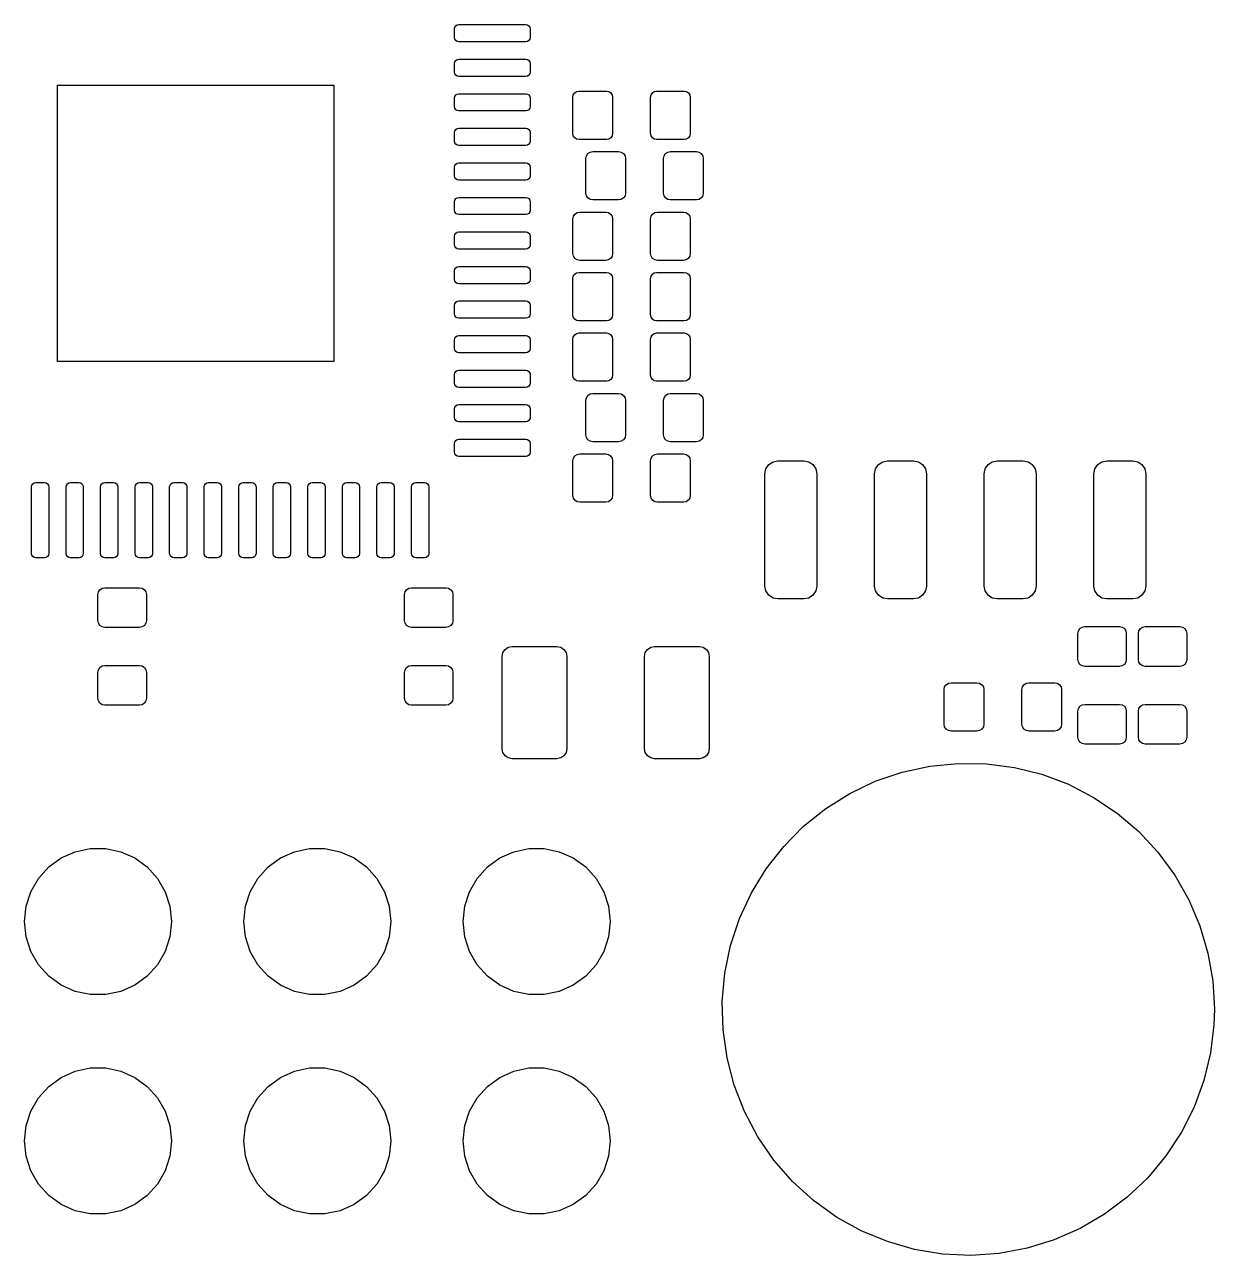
# Model space of a CAD drawing. Extents: x 100.2 to 143.8, y -109.8 to -50.2.
# Drawn here: x 130.07 to 143.85, y -109.85 to -95.6 of the extents above; entities that cross this region are included whole.
import ezdxf

# ---------------------------------------------------------------- set-up
doc = ezdxf.new("R2010")
doc.units = 0
doc.layers.add('BLACK', color=7, linetype='CONTINUOUS')

msp = doc.modelspace()

# ---------------------------------------------------------------- linework, layer by layer
at = {"layer": 'BLACK', "linetype": 'CONTINUOUS'}
for p, q in [((135.054, -95.6309), (135.065, -95.6146)), ((135.065, -95.6146), (135.081, -95.6038)), ((135.081, -95.6038), (135.1, -95.6)), ((135.1, -95.6), (135.875, -95.6)), ((135.875, -95.6), (135.894, -95.6038)), ((135.894, -95.6038), (135.91, -95.6146)), ((135.91, -95.6146), (135.921, -95.6309)), ((135.05, -95.65), (135.054, -95.6309)), ((135.05, -95.75), (135.05, -95.65)), ((135.054, -95.7691), (135.05, -95.75)), ((135.921, -95.6309), (135.925, -95.65)), ((135.925, -95.75), (135.921, -95.7691)), ((135.925, -95.65), (135.925, -95.75)), ((135.065, -95.7854), (135.054, -95.7691)), ((135.081, -95.7962), (135.065, -95.7854)), ((135.1, -95.8), (135.081, -95.7962)), ((135.875, -95.8), (135.1, -95.8)), ((135.894, -95.7962), (135.875, -95.8)), ((135.91, -95.7854), (135.894, -95.7962)), ((135.921, -95.7691), (135.91, -95.7854)), ((135.05, -96.05), (135.054, -96.0309)), ((135.054, -96.0309), (135.065, -96.0146)), ((135.065, -96.0146), (135.081, -96.0038)), ((135.081, -96.0038), (135.1, -96)), ((135.1, -96), (135.875, -96)), ((135.875, -96), (135.894, -96.0038)), ((135.894, -96.0038), (135.91, -96.0146)), ((135.91, -96.0146), (135.921, -96.0309)), ((135.921, -96.0309), (135.925, -96.05)), ((135.05, -96.15), (135.05, -96.05)), ((135.054, -96.1691), (135.05, -96.15)), ((135.065, -96.1854), (135.054, -96.1691)), ((135.081, -96.1962), (135.065, -96.1854)), ((135.91, -96.1854), (135.894, -96.1962)), ((135.921, -96.1691), (135.91, -96.1854)), ((135.925, -96.15), (135.921, -96.1691)), ((135.925, -96.05), (135.925, -96.15)), ((130.45, -99.5), (130.45, -96.3)), ((130.45, -96.3), (133.65, -96.3)), ((133.65, -96.3), (133.65, -99.5)), ((135.1, -96.2), (135.081, -96.1962)), ((135.875, -96.2), (135.1, -96.2)), ((135.894, -96.1962), (135.875, -96.2)), ((135.05, -96.45), (135.054, -96.4309)), ((135.05, -96.55), (135.05, -96.45)), ((135.054, -96.4309), (135.065, -96.4146)), ((135.065, -96.4146), (135.081, -96.4038)), ((135.081, -96.4038), (135.1, -96.4)), ((135.1, -96.4), (135.875, -96.4)), ((135.875, -96.4), (135.894, -96.4038)), ((135.894, -96.4038), (135.91, -96.4146)), ((135.91, -96.4146), (135.921, -96.4309)), ((135.921, -96.4309), (135.925, -96.45)), ((135.925, -96.45), (135.925, -96.55)), ((136.42, -96.44), (136.425, -96.4132)), ((136.42, -96.86), (136.42, -96.44)), ((136.425, -96.4132), (136.441, -96.3905)), ((136.441, -96.3905), (136.463, -96.3753)), ((136.463, -96.3753), (136.49, -96.37)), ((136.49, -96.37), (136.81, -96.37)), ((136.81, -96.37), (136.837, -96.3753)), ((136.837, -96.3753), (136.859, -96.3905)), ((136.859, -96.3905), (136.875, -96.4132)), ((136.875, -96.4132), (136.88, -96.44)), ((136.88, -96.44), (136.88, -96.86)), ((137.32, -96.44), (137.325, -96.4132)), ((137.32, -96.86), (137.32, -96.44)), ((137.325, -96.4132), (137.341, -96.3905)), ((137.341, -96.3905), (137.363, -96.3753)), ((137.363, -96.3753), (137.39, -96.37)), ((137.39, -96.37), (137.71, -96.37)), ((137.71, -96.37), (137.737, -96.3753)), ((137.737, -96.3753), (137.759, -96.3905)), ((137.759, -96.3905), (137.775, -96.4132)), ((137.775, -96.4132), (137.78, -96.44)), ((137.78, -96.44), (137.78, -96.86)), ((135.054, -96.5691), (135.05, -96.55)), ((135.065, -96.5854), (135.054, -96.5691)), ((135.081, -96.5962), (135.065, -96.5854)), ((135.1, -96.6), (135.081, -96.5962)), ((135.875, -96.6), (135.1, -96.6)), ((135.894, -96.5962), (135.875, -96.6)), ((135.91, -96.5854), (135.894, -96.5962)), ((135.921, -96.5691), (135.91, -96.5854)), ((135.925, -96.55), (135.921, -96.5691)), ((135.05, -96.85), (135.054, -96.8309)), ((135.05, -96.95), (135.05, -96.85)), ((135.054, -96.8309), (135.065, -96.8146)), ((135.065, -96.8146), (135.081, -96.8038)), ((135.081, -96.8038), (135.1, -96.8)), ((135.1, -96.8), (135.875, -96.8)), ((135.875, -96.8), (135.894, -96.8038)), ((135.894, -96.8038), (135.91, -96.8146)), ((135.91, -96.8146), (135.921, -96.8309)), ((135.921, -96.8309), (135.925, -96.85)), ((135.925, -96.85), (135.925, -96.95)), ((136.425, -96.8868), (136.42, -96.86)), ((136.441, -96.9095), (136.425, -96.8868)), ((136.875, -96.8868), (136.859, -96.9095)), ((136.88, -96.86), (136.875, -96.8868)), ((137.325, -96.8868), (137.32, -96.86)), ((137.341, -96.9095), (137.325, -96.8868)), ((137.775, -96.8868), (137.759, -96.9095)), ((137.78, -96.86), (137.775, -96.8868)), ((135.054, -96.9691), (135.05, -96.95)), ((135.065, -96.9854), (135.054, -96.9691)), ((135.081, -96.9962), (135.065, -96.9854)), ((135.1, -97), (135.081, -96.9962)), ((135.875, -97), (135.1, -97)), ((135.894, -96.9962), (135.875, -97)), ((135.91, -96.9854), (135.894, -96.9962)), ((135.921, -96.9691), (135.91, -96.9854)), ((135.925, -96.95), (135.921, -96.9691)), ((136.463, -96.9247), (136.441, -96.9095)), ((136.49, -96.93), (136.463, -96.9247)), ((136.81, -96.93), (136.49, -96.93)), ((136.837, -96.9247), (136.81, -96.93)), ((136.859, -96.9095), (136.837, -96.9247)), ((137.363, -96.9247), (137.341, -96.9095)), ((137.39, -96.93), (137.363, -96.9247)), ((137.71, -96.93), (137.39, -96.93)), ((137.737, -96.9247), (137.71, -96.93)), ((137.759, -96.9095), (137.737, -96.9247)), ((136.57, -97.15), (136.576, -97.1194)), ((136.57, -97.55), (136.57, -97.15)), ((136.576, -97.1194), (136.593, -97.0934)), ((136.593, -97.0934), (136.619, -97.0761)), ((136.619, -97.0761), (136.65, -97.07)), ((136.65, -97.07), (136.95, -97.07)), ((136.95, -97.07), (136.981, -97.0761)), ((136.981, -97.0761), (137.007, -97.0934)), ((137.007, -97.0934), (137.024, -97.1194)), ((137.024, -97.1194), (137.03, -97.15)), ((137.03, -97.15), (137.03, -97.55)), ((137.47, -97.15), (137.476, -97.1194)), ((137.47, -97.55), (137.47, -97.15)), ((137.476, -97.1194), (137.493, -97.0934)), ((137.493, -97.0934), (137.519, -97.0761)), ((137.519, -97.0761), (137.55, -97.07)), ((137.55, -97.07), (137.85, -97.07)), ((137.85, -97.07), (137.881, -97.0761)), ((137.881, -97.0761), (137.907, -97.0934)), ((137.907, -97.0934), (137.924, -97.1194)), ((137.924, -97.1194), (137.93, -97.15)), ((137.93, -97.15), (137.93, -97.55)), ((135.05, -97.25), (135.054, -97.2309)), ((135.05, -97.35), (135.05, -97.25)), ((135.054, -97.2309), (135.065, -97.2146)), ((135.065, -97.2146), (135.081, -97.2038)), ((135.081, -97.2038), (135.1, -97.2)), ((135.1, -97.2), (135.875, -97.2)), ((135.875, -97.2), (135.894, -97.2038)), ((135.894, -97.2038), (135.91, -97.2146)), ((135.91, -97.2146), (135.921, -97.2309)), ((135.921, -97.2309), (135.925, -97.25)), ((135.925, -97.25), (135.925, -97.35)), ((135.054, -97.3691), (135.05, -97.35)), ((135.065, -97.3854), (135.054, -97.3691)), ((135.081, -97.3962), (135.065, -97.3854)), ((135.1, -97.4), (135.081, -97.3962)), ((135.875, -97.4), (135.1, -97.4)), ((135.894, -97.3962), (135.875, -97.4)), ((135.91, -97.3854), (135.894, -97.3962)), ((135.921, -97.3691), (135.91, -97.3854)), ((135.925, -97.35), (135.921, -97.3691)), ((135.065, -97.6146), (135.081, -97.6038)), ((135.081, -97.6038), (135.1, -97.6)), ((135.1, -97.6), (135.875, -97.6)), ((135.875, -97.6), (135.894, -97.6038)), ((135.894, -97.6038), (135.91, -97.6146)), ((136.576, -97.5806), (136.57, -97.55)), ((136.593, -97.6066), (136.576, -97.5806)), ((136.619, -97.6239), (136.593, -97.6066)), ((137.007, -97.6066), (136.981, -97.6239)), ((137.024, -97.5806), (137.007, -97.6066)), ((137.03, -97.55), (137.024, -97.5806)), ((137.476, -97.5806), (137.47, -97.55)), ((137.493, -97.6066), (137.476, -97.5806)), ((137.519, -97.6239), (137.493, -97.6066)), ((137.907, -97.6066), (137.881, -97.6239)), ((137.924, -97.5806), (137.907, -97.6066)), ((137.93, -97.55), (137.924, -97.5806)), ((135.05, -97.65), (135.054, -97.6309)), ((135.05, -97.75), (135.05, -97.65)), ((135.054, -97.7691), (135.05, -97.75)), ((135.054, -97.6309), (135.065, -97.6146)), ((135.91, -97.6146), (135.921, -97.6309)), ((135.921, -97.6309), (135.925, -97.65)), ((135.925, -97.75), (135.921, -97.7691)), ((135.925, -97.65), (135.925, -97.75)), ((136.65, -97.63), (136.619, -97.6239)), ((136.95, -97.63), (136.65, -97.63)), ((136.981, -97.6239), (136.95, -97.63)), ((137.55, -97.63), (137.519, -97.6239)), ((137.85, -97.63), (137.55, -97.63)), ((137.881, -97.6239), (137.85, -97.63)), ((135.065, -97.7854), (135.054, -97.7691)), ((135.081, -97.7962), (135.065, -97.7854)), ((135.1, -97.8), (135.081, -97.7962)), ((135.875, -97.8), (135.1, -97.8)), ((135.894, -97.7962), (135.875, -97.8)), ((135.91, -97.7854), (135.894, -97.7962)), ((135.921, -97.7691), (135.91, -97.7854)), ((136.42, -97.85), (136.426, -97.8194)), ((136.42, -98.25), (136.42, -97.85)), ((136.426, -97.8194), (136.443, -97.7934)), ((136.443, -97.7934), (136.469, -97.7761)), ((136.469, -97.7761), (136.5, -97.77)), ((136.5, -97.77), (136.8, -97.77)), ((136.8, -97.77), (136.831, -97.7761)), ((136.831, -97.7761), (136.857, -97.7934)), ((136.857, -97.7934), (136.874, -97.8194)), ((136.874, -97.8194), (136.88, -97.85)), ((136.88, -97.85), (136.88, -98.25)), ((137.32, -97.85), (137.326, -97.8194)), ((137.32, -98.25), (137.32, -97.85)), ((137.326, -97.8194), (137.343, -97.7934)), ((137.343, -97.7934), (137.369, -97.7761)), ((137.369, -97.7761), (137.4, -97.77)), ((137.4, -97.77), (137.7, -97.77)), ((137.7, -97.77), (137.731, -97.7761)), ((137.731, -97.7761), (137.757, -97.7934)), ((137.757, -97.7934), (137.774, -97.8194)), ((137.774, -97.8194), (137.78, -97.85)), ((137.78, -97.85), (137.78, -98.25)), ((135.05, -98.05), (135.054, -98.0309)), ((135.054, -98.0309), (135.065, -98.0146)), ((135.065, -98.0146), (135.081, -98.0038)), ((135.081, -98.0038), (135.1, -98)), ((135.1, -98), (135.875, -98)), ((135.875, -98), (135.894, -98.0038)), ((135.894, -98.0038), (135.91, -98.0146)), ((135.91, -98.0146), (135.921, -98.0309)), ((135.921, -98.0309), (135.925, -98.05)), ((135.05, -98.15), (135.05, -98.05)), ((135.054, -98.1691), (135.05, -98.15)), ((135.065, -98.1854), (135.054, -98.1691)), ((135.921, -98.1691), (135.91, -98.1854)), ((135.925, -98.15), (135.921, -98.1691)), ((135.925, -98.05), (135.925, -98.15)), ((135.081, -98.1962), (135.065, -98.1854)), ((135.1, -98.2), (135.081, -98.1962)), ((135.875, -98.2), (135.1, -98.2)), ((135.894, -98.1962), (135.875, -98.2)), ((135.91, -98.1854), (135.894, -98.1962)), ((136.426, -98.2806), (136.42, -98.25)), ((136.443, -98.3066), (136.426, -98.2806)), ((136.469, -98.3239), (136.443, -98.3066)), ((136.5, -98.33), (136.469, -98.3239)), ((136.831, -98.3239), (136.8, -98.33)), ((136.857, -98.3066), (136.831, -98.3239)), ((136.874, -98.2806), (136.857, -98.3066)), ((136.88, -98.25), (136.874, -98.2806)), ((137.326, -98.2806), (137.32, -98.25)), ((137.343, -98.3066), (137.326, -98.2806)), ((137.369, -98.3239), (137.343, -98.3066)), ((137.4, -98.33), (137.369, -98.3239)), ((137.731, -98.3239), (137.7, -98.33)), ((137.757, -98.3066), (137.731, -98.3239)), ((137.774, -98.2806), (137.757, -98.3066)), ((137.78, -98.25), (137.774, -98.2806)), ((135.05, -98.45), (135.054, -98.4309)), ((135.05, -98.55), (135.05, -98.45)), ((135.054, -98.4309), (135.065, -98.4146)), ((135.065, -98.4146), (135.081, -98.4038)), ((135.081, -98.4038), (135.1, -98.4)), ((135.1, -98.4), (135.875, -98.4)), ((135.875, -98.4), (135.894, -98.4038)), ((135.894, -98.4038), (135.91, -98.4146)), ((135.91, -98.4146), (135.921, -98.4309)), ((135.921, -98.4309), (135.925, -98.45)), ((135.925, -98.45), (135.925, -98.55)), ((136.8, -98.33), (136.5, -98.33)), ((137.7, -98.33), (137.4, -98.33)), ((135.054, -98.5691), (135.05, -98.55)), ((135.065, -98.5854), (135.054, -98.5691)), ((135.081, -98.5962), (135.065, -98.5854)), ((135.1, -98.6), (135.081, -98.5962)), ((135.875, -98.6), (135.1, -98.6)), ((135.894, -98.5962), (135.875, -98.6)), ((135.91, -98.5854), (135.894, -98.5962)), ((135.921, -98.5691), (135.91, -98.5854)), ((135.925, -98.55), (135.921, -98.5691)), ((136.42, -98.54), (136.425, -98.5132)), ((136.42, -98.96), (136.42, -98.54)), ((136.425, -98.5132), (136.441, -98.4905)), ((136.441, -98.4905), (136.463, -98.4753)), ((136.463, -98.4753), (136.49, -98.47)), ((136.49, -98.47), (136.81, -98.47)), ((136.81, -98.47), (136.837, -98.4753)), ((136.837, -98.4753), (136.859, -98.4905)), ((136.859, -98.4905), (136.875, -98.5132)), ((136.875, -98.5132), (136.88, -98.54)), ((136.88, -98.54), (136.88, -98.96)), ((137.32, -98.54), (137.325, -98.5132)), ((137.32, -98.96), (137.32, -98.54)), ((137.325, -98.5132), (137.341, -98.4905)), ((137.341, -98.4905), (137.363, -98.4753)), ((137.363, -98.4753), (137.39, -98.47)), ((137.39, -98.47), (137.71, -98.47)), ((137.71, -98.47), (137.737, -98.4753)), ((137.737, -98.4753), (137.759, -98.4905)), ((137.759, -98.4905), (137.775, -98.5132)), ((137.775, -98.5132), (137.78, -98.54)), ((137.78, -98.54), (137.78, -98.96)), ((135.05, -98.85), (135.054, -98.8309)), ((135.05, -98.95), (135.05, -98.85)), ((135.054, -98.8309), (135.065, -98.8146)), ((135.065, -98.8146), (135.081, -98.8038)), ((135.081, -98.8038), (135.1, -98.8)), ((135.1, -98.8), (135.875, -98.8)), ((135.875, -98.8), (135.894, -98.8038)), ((135.894, -98.8038), (135.91, -98.8146)), ((135.91, -98.8146), (135.921, -98.8309)), ((135.921, -98.8309), (135.925, -98.85)), ((135.925, -98.85), (135.925, -98.95)), ((135.054, -98.9691), (135.05, -98.95)), ((135.065, -98.9854), (135.054, -98.9691)), ((135.081, -98.9962), (135.065, -98.9854)), ((135.1, -99), (135.081, -98.9962)), ((135.875, -99), (135.1, -99)), ((135.894, -98.9962), (135.875, -99)), ((135.91, -98.9854), (135.894, -98.9962)), ((135.921, -98.9691), (135.91, -98.9854)), ((135.925, -98.95), (135.921, -98.9691)), ((136.425, -98.9868), (136.42, -98.96)), ((136.441, -99.0095), (136.425, -98.9868)), ((136.463, -99.0247), (136.441, -99.0095)), ((136.49, -99.03), (136.463, -99.0247)), ((136.81, -99.03), (136.49, -99.03)), ((136.837, -99.0247), (136.81, -99.03)), ((136.859, -99.0095), (136.837, -99.0247)), ((136.875, -98.9868), (136.859, -99.0095)), ((136.88, -98.96), (136.875, -98.9868)), ((137.325, -98.9868), (137.32, -98.96)), ((137.341, -99.0095), (137.325, -98.9868)), ((137.363, -99.0247), (137.341, -99.0095)), ((137.39, -99.03), (137.363, -99.0247)), ((137.71, -99.03), (137.39, -99.03)), ((137.737, -99.0247), (137.71, -99.03)), ((137.759, -99.0095), (137.737, -99.0247)), ((137.775, -98.9868), (137.759, -99.0095)), ((137.78, -98.96), (137.775, -98.9868)), ((136.441, -99.1905), (136.463, -99.1753)), ((136.463, -99.1753), (136.49, -99.17)), ((136.49, -99.17), (136.81, -99.17)), ((136.81, -99.17), (136.837, -99.1753)), ((136.837, -99.1753), (136.859, -99.1905)), ((137.341, -99.1905), (137.363, -99.1753)), ((137.363, -99.1753), (137.39, -99.17)), ((137.39, -99.17), (137.71, -99.17)), ((137.71, -99.17), (137.737, -99.1753)), ((137.737, -99.1753), (137.759, -99.1905)), ((135.05, -99.25), (135.054, -99.2309)), ((135.05, -99.35), (135.05, -99.25)), ((135.054, -99.2309), (135.065, -99.2146)), ((135.065, -99.2146), (135.081, -99.2038)), ((135.081, -99.2038), (135.1, -99.2)), ((135.1, -99.2), (135.875, -99.2)), ((135.875, -99.2), (135.894, -99.2038)), ((135.894, -99.2038), (135.91, -99.2146)), ((135.91, -99.2146), (135.921, -99.2309)), ((135.921, -99.2309), (135.925, -99.25)), ((135.925, -99.25), (135.925, -99.35)), ((136.42, -99.24), (136.425, -99.2132)), ((136.42, -99.66), (136.42, -99.24)), ((136.425, -99.2132), (136.441, -99.1905)), ((136.859, -99.1905), (136.875, -99.2132)), ((136.875, -99.2132), (136.88, -99.24)), ((136.88, -99.24), (136.88, -99.66)), ((137.32, -99.24), (137.325, -99.2132)), ((137.32, -99.66), (137.32, -99.24)), ((137.325, -99.2132), (137.341, -99.1905)), ((137.759, -99.1905), (137.775, -99.2132)), ((137.775, -99.2132), (137.78, -99.24)), ((137.78, -99.24), (137.78, -99.66)), ((135.054, -99.3691), (135.05, -99.35)), ((135.065, -99.3854), (135.054, -99.3691)), ((135.081, -99.3962), (135.065, -99.3854)), ((135.1, -99.4), (135.081, -99.3962)), ((135.875, -99.4), (135.1, -99.4)), ((135.894, -99.3962), (135.875, -99.4)), ((135.91, -99.3854), (135.894, -99.3962)), ((135.921, -99.3691), (135.91, -99.3854)), ((135.925, -99.35), (135.921, -99.3691)), ((133.65, -99.5), (130.45, -99.5)), ((135.065, -99.6146), (135.081, -99.6038)), ((135.081, -99.6038), (135.1, -99.6)), ((135.1, -99.6), (135.875, -99.6)), ((135.875, -99.6), (135.894, -99.6038)), ((135.894, -99.6038), (135.91, -99.6146)), ((135.05, -99.65), (135.054, -99.6309)), ((135.05, -99.75), (135.05, -99.65)), ((135.054, -99.6309), (135.065, -99.6146)), ((135.91, -99.6146), (135.921, -99.6309)), ((135.921, -99.6309), (135.925, -99.65)), ((135.925, -99.65), (135.925, -99.75)), ((136.425, -99.6868), (136.42, -99.66)), ((136.441, -99.7095), (136.425, -99.6868)), ((136.463, -99.7247), (136.441, -99.7095)), ((136.49, -99.73), (136.463, -99.7247)), ((136.81, -99.73), (136.49, -99.73)), ((136.837, -99.7247), (136.81, -99.73)), ((136.859, -99.7095), (136.837, -99.7247)), ((136.875, -99.6868), (136.859, -99.7095)), ((136.88, -99.66), (136.875, -99.6868)), ((137.325, -99.6868), (137.32, -99.66)), ((137.341, -99.7095), (137.325, -99.6868)), ((137.363, -99.7247), (137.341, -99.7095)), ((137.39, -99.73), (137.363, -99.7247)), ((137.71, -99.73), (137.39, -99.73)), ((137.737, -99.7247), (137.71, -99.73)), ((137.759, -99.7095), (137.737, -99.7247)), ((137.775, -99.6868), (137.759, -99.7095)), ((137.78, -99.66), (137.775, -99.6868)), ((135.054, -99.7691), (135.05, -99.75)), ((135.065, -99.7854), (135.054, -99.7691)), ((135.081, -99.7962), (135.065, -99.7854)), ((135.1, -99.8), (135.081, -99.7962)), ((135.875, -99.8), (135.1, -99.8)), ((135.894, -99.7962), (135.875, -99.8)), ((135.91, -99.7854), (135.894, -99.7962)), ((135.921, -99.7691), (135.91, -99.7854)), ((135.925, -99.75), (135.921, -99.7691)), ((136.593, -99.8934), (136.619, -99.8761)), ((136.619, -99.8761), (136.65, -99.87)), ((136.65, -99.87), (136.95, -99.87)), ((136.95, -99.87), (136.981, -99.8761)), ((136.981, -99.8761), (137.007, -99.8934)), ((137.493, -99.8934), (137.519, -99.8761)), ((137.519, -99.8761), (137.55, -99.87)), ((137.55, -99.87), (137.85, -99.87)), ((137.85, -99.87), (137.881, -99.8761)), ((137.881, -99.8761), (137.907, -99.8934)), ((135.05, -100.05), (135.054, -100.031)), ((135.054, -100.031), (135.065, -100.015)), ((135.065, -100.015), (135.081, -100.004)), ((135.081, -100.004), (135.1, -100)), ((135.1, -100), (135.875, -100)), ((135.875, -100), (135.894, -100.004)), ((135.894, -100.004), (135.91, -100.015)), ((135.91, -100.015), (135.921, -100.031)), ((135.921, -100.031), (135.925, -100.05)), ((136.57, -99.95), (136.576, -99.9194)), ((136.57, -100.35), (136.57, -99.95)), ((136.576, -99.9194), (136.593, -99.8934)), ((137.007, -99.8934), (137.024, -99.9194)), ((137.024, -99.9194), (137.03, -99.95)), ((137.03, -99.95), (137.03, -100.35)), ((137.47, -99.95), (137.476, -99.9194)), ((137.47, -100.35), (137.47, -99.95)), ((137.476, -99.9194), (137.493, -99.8934)), ((137.907, -99.8934), (137.924, -99.9194)), ((137.924, -99.9194), (137.93, -99.95)), ((137.93, -99.95), (137.93, -100.35)), ((135.05, -100.15), (135.05, -100.05)), ((135.054, -100.169), (135.05, -100.15)), ((135.065, -100.185), (135.054, -100.169)), ((135.921, -100.169), (135.91, -100.185)), ((135.925, -100.15), (135.921, -100.169)), ((135.925, -100.05), (135.925, -100.15)), ((135.081, -100.196), (135.065, -100.185)), ((135.1, -100.2), (135.081, -100.196)), ((135.875, -100.2), (135.1, -100.2)), ((135.894, -100.196), (135.875, -100.2)), ((135.91, -100.185), (135.894, -100.196)), ((135.05, -100.45), (135.054, -100.431)), ((135.05, -100.55), (135.05, -100.45)), ((135.054, -100.431), (135.065, -100.415)), ((135.065, -100.415), (135.081, -100.404)), ((135.081, -100.404), (135.1, -100.4)), ((135.1, -100.4), (135.875, -100.4)), ((135.875, -100.4), (135.894, -100.404)), ((135.894, -100.404), (135.91, -100.415)), ((135.91, -100.415), (135.921, -100.431)), ((135.921, -100.431), (135.925, -100.45)), ((135.925, -100.45), (135.925, -100.55)), ((136.576, -100.381), (136.57, -100.35)), ((136.593, -100.407), (136.576, -100.381)), ((136.619, -100.424), (136.593, -100.407)), ((136.65, -100.43), (136.619, -100.424)), ((136.95, -100.43), (136.65, -100.43)), ((136.981, -100.424), (136.95, -100.43)), ((137.007, -100.407), (136.981, -100.424)), ((137.024, -100.381), (137.007, -100.407)), ((137.03, -100.35), (137.024, -100.381)), ((137.476, -100.381), (137.47, -100.35)), ((137.493, -100.407), (137.476, -100.381)), ((137.519, -100.424), (137.493, -100.407)), ((137.55, -100.43), (137.519, -100.424)), ((137.85, -100.43), (137.55, -100.43)), ((137.881, -100.424), (137.85, -100.43)), ((137.907, -100.407), (137.881, -100.424)), ((137.924, -100.381), (137.907, -100.407)), ((137.93, -100.35), (137.924, -100.381)), ((135.054, -100.569), (135.05, -100.55)), ((135.065, -100.585), (135.054, -100.569)), ((135.081, -100.596), (135.065, -100.585)), ((135.1, -100.6), (135.081, -100.596)), ((135.875, -100.6), (135.1, -100.6)), ((135.894, -100.596), (135.875, -100.6)), ((135.91, -100.585), (135.894, -100.596)), ((135.921, -100.569), (135.91, -100.585)), ((135.925, -100.55), (135.921, -100.569)), ((136.426, -100.619), (136.443, -100.593)), ((136.443, -100.593), (136.469, -100.576)), ((136.469, -100.576), (136.5, -100.57)), ((136.5, -100.57), (136.8, -100.57)), ((136.8, -100.57), (136.831, -100.576)), ((136.831, -100.576), (136.857, -100.593)), ((136.857, -100.593), (136.874, -100.619)), ((137.326, -100.619), (137.343, -100.593)), ((137.343, -100.593), (137.369, -100.576)), ((137.369, -100.576), (137.4, -100.57)), ((137.4, -100.57), (137.7, -100.57)), ((137.7, -100.57), (137.731, -100.576)), ((137.731, -100.576), (137.757, -100.593)), ((137.757, -100.593), (137.774, -100.619)), ((136.42, -100.65), (136.426, -100.619)), ((136.42, -101.05), (136.42, -100.65)), ((136.874, -100.619), (136.88, -100.65)), ((136.88, -100.65), (136.88, -101.05)), ((137.32, -100.65), (137.326, -100.619)), ((137.32, -101.05), (137.32, -100.65)), ((137.774, -100.619), (137.78, -100.65)), ((137.78, -100.65), (137.78, -101.05)), ((138.645, -100.8), (138.656, -100.743)), ((138.656, -100.743), (138.689, -100.694)), ((138.689, -100.694), (138.738, -100.661)), ((138.738, -100.661), (138.795, -100.65)), ((138.795, -100.65), (139.095, -100.65)), ((139.095, -100.65), (139.152, -100.661)), ((139.152, -100.661), (139.201, -100.694)), ((139.201, -100.694), (139.234, -100.743)), ((139.234, -100.743), (139.245, -100.8)), ((139.915, -100.8), (139.926, -100.743)), ((139.926, -100.743), (139.959, -100.694)), ((139.959, -100.694), (140.008, -100.661)), ((140.008, -100.661), (140.065, -100.65)), ((140.065, -100.65), (140.365, -100.65)), ((140.365, -100.65), (140.422, -100.661)), ((140.422, -100.661), (140.471, -100.694)), ((140.471, -100.694), (140.504, -100.743)), ((140.504, -100.743), (140.515, -100.8)), ((141.185, -100.8), (141.196, -100.743)), ((141.196, -100.743), (141.229, -100.694)), ((141.229, -100.694), (141.278, -100.661)), ((141.278, -100.661), (141.335, -100.65)), ((141.335, -100.65), (141.635, -100.65)), ((141.635, -100.65), (141.692, -100.661)), ((141.692, -100.661), (141.741, -100.694)), ((141.741, -100.694), (141.774, -100.743)), ((141.774, -100.743), (141.785, -100.8)), ((142.455, -100.8), (142.466, -100.743)), ((142.466, -100.743), (142.499, -100.694)), ((142.499, -100.694), (142.548, -100.661)), ((142.548, -100.661), (142.605, -100.65)), ((142.605, -100.65), (142.905, -100.65)), ((142.905, -100.65), (142.962, -100.661)), ((142.962, -100.661), (143.011, -100.694)), ((143.011, -100.694), (143.044, -100.743)), ((143.044, -100.743), (143.055, -100.8)), ((138.645, -102.1), (138.645, -100.8)), ((139.245, -100.8), (139.245, -102.1)), ((139.915, -102.1), (139.915, -100.8)), ((140.515, -100.8), (140.515, -102.1)), ((141.185, -102.1), (141.185, -100.8)), ((141.785, -100.8), (141.785, -102.1)), ((142.455, -102.1), (142.455, -100.8)), ((143.055, -100.8), (143.055, -102.1)), ((130.15, -100.95), (130.154, -100.931)), ((130.15, -101.725), (130.15, -100.95)), ((130.154, -100.931), (130.165, -100.915)), ((130.165, -100.915), (130.181, -100.904)), ((130.181, -100.904), (130.2, -100.9)), ((130.2, -100.9), (130.3, -100.9)), ((130.3, -100.9), (130.319, -100.904)), ((130.319, -100.904), (130.335, -100.915)), ((130.335, -100.915), (130.346, -100.931)), ((130.346, -100.931), (130.35, -100.95)), ((130.35, -100.95), (130.35, -101.725)), ((130.55, -100.95), (130.554, -100.931)), ((130.55, -101.725), (130.55, -100.95)), ((130.554, -100.931), (130.565, -100.915)), ((130.565, -100.915), (130.581, -100.904)), ((130.581, -100.904), (130.6, -100.9)), ((130.6, -100.9), (130.7, -100.9)), ((130.7, -100.9), (130.719, -100.904)), ((130.719, -100.904), (130.735, -100.915)), ((130.735, -100.915), (130.746, -100.931)), ((130.746, -100.931), (130.75, -100.95)), ((130.75, -100.95), (130.75, -101.725)), ((130.95, -100.95), (130.954, -100.931)), ((130.95, -101.725), (130.95, -100.95)), ((130.954, -100.931), (130.965, -100.915)), ((130.965, -100.915), (130.981, -100.904)), ((130.981, -100.904), (131, -100.9)), ((131, -100.9), (131.1, -100.9)), ((131.1, -100.9), (131.119, -100.904)), ((131.119, -100.904), (131.135, -100.915)), ((131.135, -100.915), (131.146, -100.931)), ((131.146, -100.931), (131.15, -100.95)), ((131.15, -100.95), (131.15, -101.725)), ((131.35, -100.95), (131.354, -100.931)), ((131.35, -101.725), (131.35, -100.95)), ((131.354, -100.931), (131.365, -100.915)), ((131.365, -100.915), (131.381, -100.904)), ((131.381, -100.904), (131.4, -100.9)), ((131.4, -100.9), (131.5, -100.9)), ((131.5, -100.9), (131.519, -100.904)), ((131.519, -100.904), (131.535, -100.915)), ((131.535, -100.915), (131.546, -100.931)), ((131.546, -100.931), (131.55, -100.95)), ((131.55, -100.95), (131.55, -101.725)), ((131.75, -100.95), (131.754, -100.931)), ((131.75, -101.725), (131.75, -100.95)), ((131.754, -100.931), (131.765, -100.915)), ((131.765, -100.915), (131.781, -100.904)), ((131.781, -100.904), (131.8, -100.9)), ((131.8, -100.9), (131.9, -100.9)), ((131.9, -100.9), (131.919, -100.904)), ((131.919, -100.904), (131.935, -100.915)), ((131.935, -100.915), (131.946, -100.931)), ((131.946, -100.931), (131.95, -100.95)), ((131.95, -100.95), (131.95, -101.725)), ((132.15, -100.95), (132.154, -100.931)), ((132.15, -101.725), (132.15, -100.95)), ((132.154, -100.931), (132.165, -100.915)), ((132.165, -100.915), (132.181, -100.904)), ((132.181, -100.904), (132.2, -100.9)), ((132.2, -100.9), (132.3, -100.9)), ((132.3, -100.9), (132.319, -100.904)), ((132.319, -100.904), (132.335, -100.915)), ((132.335, -100.915), (132.346, -100.931)), ((132.346, -100.931), (132.35, -100.95)), ((132.35, -100.95), (132.35, -101.725)), ((132.55, -100.95), (132.554, -100.931)), ((132.55, -101.725), (132.55, -100.95)), ((132.554, -100.931), (132.565, -100.915)), ((132.565, -100.915), (132.581, -100.904)), ((132.581, -100.904), (132.6, -100.9)), ((132.6, -100.9), (132.7, -100.9)), ((132.7, -100.9), (132.719, -100.904)), ((132.719, -100.904), (132.735, -100.915)), ((132.735, -100.915), (132.746, -100.931)), ((132.746, -100.931), (132.75, -100.95)), ((132.75, -100.95), (132.75, -101.725)), ((132.95, -100.95), (132.954, -100.931)), ((132.95, -101.725), (132.95, -100.95)), ((132.954, -100.931), (132.965, -100.915)), ((132.965, -100.915), (132.981, -100.904)), ((132.981, -100.904), (133, -100.9)), ((133, -100.9), (133.1, -100.9)), ((133.1, -100.9), (133.119, -100.904)), ((133.119, -100.904), (133.135, -100.915)), ((133.135, -100.915), (133.146, -100.931)), ((133.146, -100.931), (133.15, -100.95)), ((133.15, -100.95), (133.15, -101.725)), ((133.35, -100.95), (133.354, -100.931)), ((133.35, -101.725), (133.35, -100.95)), ((133.354, -100.931), (133.365, -100.915)), ((133.365, -100.915), (133.381, -100.904)), ((133.381, -100.904), (133.4, -100.9)), ((133.4, -100.9), (133.5, -100.9)), ((133.5, -100.9), (133.519, -100.904)), ((133.519, -100.904), (133.535, -100.915)), ((133.535, -100.915), (133.546, -100.931)), ((133.546, -100.931), (133.55, -100.95)), ((133.55, -100.95), (133.55, -101.725)), ((133.75, -100.95), (133.754, -100.931)), ((133.75, -101.725), (133.75, -100.95)), ((133.754, -100.931), (133.765, -100.915)), ((133.765, -100.915), (133.781, -100.904)), ((133.781, -100.904), (133.8, -100.9)), ((133.8, -100.9), (133.9, -100.9)), ((133.9, -100.9), (133.919, -100.904)), ((133.919, -100.904), (133.935, -100.915)), ((133.935, -100.915), (133.946, -100.931)), ((133.946, -100.931), (133.95, -100.95)), ((133.95, -100.95), (133.95, -101.725)), ((134.15, -100.95), (134.154, -100.931)), ((134.15, -101.725), (134.15, -100.95)), ((134.154, -100.931), (134.165, -100.915)), ((134.165, -100.915), (134.181, -100.904)), ((134.181, -100.904), (134.2, -100.9)), ((134.2, -100.9), (134.3, -100.9)), ((134.3, -100.9), (134.319, -100.904)), ((134.319, -100.904), (134.335, -100.915)), ((134.335, -100.915), (134.346, -100.931)), ((134.346, -100.931), (134.35, -100.95)), ((134.35, -100.95), (134.35, -101.725)), ((134.55, -100.95), (134.554, -100.931)), ((134.55, -101.725), (134.55, -100.95)), ((134.554, -100.931), (134.565, -100.915)), ((134.565, -100.915), (134.581, -100.904)), ((134.581, -100.904), (134.6, -100.9)), ((134.6, -100.9), (134.7, -100.9)), ((134.7, -100.9), (134.719, -100.904)), ((134.719, -100.904), (134.735, -100.915)), ((134.735, -100.915), (134.746, -100.931)), ((134.746, -100.931), (134.75, -100.95)), ((134.75, -100.95), (134.75, -101.725)), ((136.426, -101.081), (136.42, -101.05)), ((136.443, -101.107), (136.426, -101.081)), ((136.469, -101.124), (136.443, -101.107)), ((136.5, -101.13), (136.469, -101.124)), ((136.8, -101.13), (136.5, -101.13)), ((136.831, -101.124), (136.8, -101.13)), ((136.857, -101.107), (136.831, -101.124)), ((136.874, -101.081), (136.857, -101.107)), ((136.88, -101.05), (136.874, -101.081)), ((137.326, -101.081), (137.32, -101.05)), ((137.343, -101.107), (137.326, -101.081)), ((137.369, -101.124), (137.343, -101.107)), ((137.4, -101.13), (137.369, -101.124)), ((137.7, -101.13), (137.4, -101.13)), ((137.731, -101.124), (137.7, -101.13)), ((137.757, -101.107), (137.731, -101.124)), ((137.774, -101.081), (137.757, -101.107)), ((137.78, -101.05), (137.774, -101.081)), ((130.154, -101.744), (130.15, -101.725)), ((130.165, -101.76), (130.154, -101.744)), ((130.346, -101.744), (130.335, -101.76)), ((130.35, -101.725), (130.346, -101.744)), ((130.554, -101.744), (130.55, -101.725)), ((130.565, -101.76), (130.554, -101.744)), ((130.746, -101.744), (130.735, -101.76)), ((130.75, -101.725), (130.746, -101.744)), ((130.954, -101.744), (130.95, -101.725)), ((130.965, -101.76), (130.954, -101.744)), ((131.146, -101.744), (131.135, -101.76)), ((131.15, -101.725), (131.146, -101.744)), ((131.354, -101.744), (131.35, -101.725)), ((131.365, -101.76), (131.354, -101.744)), ((131.546, -101.744), (131.535, -101.76)), ((131.55, -101.725), (131.546, -101.744)), ((131.754, -101.744), (131.75, -101.725)), ((131.765, -101.76), (131.754, -101.744)), ((131.946, -101.744), (131.935, -101.76)), ((131.95, -101.725), (131.946, -101.744)), ((132.154, -101.744), (132.15, -101.725)), ((132.165, -101.76), (132.154, -101.744)), ((132.346, -101.744), (132.335, -101.76)), ((132.35, -101.725), (132.346, -101.744)), ((132.554, -101.744), (132.55, -101.725)), ((132.565, -101.76), (132.554, -101.744)), ((132.746, -101.744), (132.735, -101.76)), ((132.75, -101.725), (132.746, -101.744)), ((132.954, -101.744), (132.95, -101.725)), ((132.965, -101.76), (132.954, -101.744)), ((133.146, -101.744), (133.135, -101.76)), ((133.15, -101.725), (133.146, -101.744)), ((133.354, -101.744), (133.35, -101.725)), ((133.365, -101.76), (133.354, -101.744)), ((133.546, -101.744), (133.535, -101.76)), ((133.55, -101.725), (133.546, -101.744)), ((133.754, -101.744), (133.75, -101.725)), ((133.765, -101.76), (133.754, -101.744)), ((133.946, -101.744), (133.935, -101.76)), ((133.95, -101.725), (133.946, -101.744)), ((134.154, -101.744), (134.15, -101.725)), ((134.165, -101.76), (134.154, -101.744)), ((134.346, -101.744), (134.335, -101.76)), ((134.35, -101.725), (134.346, -101.744)), ((134.554, -101.744), (134.55, -101.725)), ((134.565, -101.76), (134.554, -101.744)), ((134.746, -101.744), (134.735, -101.76)), ((134.75, -101.725), (134.746, -101.744)), ((130.181, -101.771), (130.165, -101.76)), ((130.2, -101.775), (130.181, -101.771)), ((130.3, -101.775), (130.2, -101.775)), ((130.319, -101.771), (130.3, -101.775)), ((130.335, -101.76), (130.319, -101.771)), ((130.581, -101.771), (130.565, -101.76)), ((130.6, -101.775), (130.581, -101.771)), ((130.7, -101.775), (130.6, -101.775)), ((130.719, -101.771), (130.7, -101.775)), ((130.735, -101.76), (130.719, -101.771)), ((130.981, -101.771), (130.965, -101.76)), ((131, -101.775), (130.981, -101.771)), ((131.1, -101.775), (131, -101.775)), ((131.119, -101.771), (131.1, -101.775)), ((131.135, -101.76), (131.119, -101.771)), ((131.381, -101.771), (131.365, -101.76)), ((131.4, -101.775), (131.381, -101.771)), ((131.5, -101.775), (131.4, -101.775)), ((131.519, -101.771), (131.5, -101.775)), ((131.535, -101.76), (131.519, -101.771)), ((131.781, -101.771), (131.765, -101.76)), ((131.8, -101.775), (131.781, -101.771)), ((131.9, -101.775), (131.8, -101.775)), ((131.919, -101.771), (131.9, -101.775)), ((131.935, -101.76), (131.919, -101.771)), ((132.181, -101.771), (132.165, -101.76)), ((132.2, -101.775), (132.181, -101.771)), ((132.3, -101.775), (132.2, -101.775)), ((132.319, -101.771), (132.3, -101.775)), ((132.335, -101.76), (132.319, -101.771)), ((132.581, -101.771), (132.565, -101.76)), ((132.6, -101.775), (132.581, -101.771)), ((132.7, -101.775), (132.6, -101.775)), ((132.719, -101.771), (132.7, -101.775)), ((132.735, -101.76), (132.719, -101.771)), ((132.981, -101.771), (132.965, -101.76)), ((133, -101.775), (132.981, -101.771)), ((133.1, -101.775), (133, -101.775)), ((133.119, -101.771), (133.1, -101.775)), ((133.135, -101.76), (133.119, -101.771)), ((133.381, -101.771), (133.365, -101.76)), ((133.4, -101.775), (133.381, -101.771)), ((133.5, -101.775), (133.4, -101.775)), ((133.519, -101.771), (133.5, -101.775)), ((133.535, -101.76), (133.519, -101.771)), ((133.781, -101.771), (133.765, -101.76)), ((133.8, -101.775), (133.781, -101.771)), ((133.9, -101.775), (133.8, -101.775)), ((133.919, -101.771), (133.9, -101.775)), ((133.935, -101.76), (133.919, -101.771)), ((134.181, -101.771), (134.165, -101.76)), ((134.2, -101.775), (134.181, -101.771)), ((134.3, -101.775), (134.2, -101.775)), ((134.319, -101.771), (134.3, -101.775)), ((134.335, -101.76), (134.319, -101.771)), ((134.581, -101.771), (134.565, -101.76)), ((134.6, -101.775), (134.581, -101.771)), ((134.7, -101.775), (134.6, -101.775)), ((134.719, -101.771), (134.7, -101.775)), ((134.735, -101.76), (134.719, -101.771)), ((130.92, -102.2), (130.926, -102.169)), ((130.926, -102.169), (130.943, -102.143)), ((130.943, -102.143), (130.969, -102.126)), ((130.969, -102.126), (131, -102.12)), ((131, -102.12), (131.4, -102.12)), ((131.4, -102.12), (131.431, -102.126)), ((131.431, -102.126), (131.457, -102.143)), ((131.457, -102.143), (131.474, -102.169)), ((131.474, -102.169), (131.48, -102.2)), ((134.47, -102.2), (134.476, -102.169)), ((134.476, -102.169), (134.493, -102.143)), ((134.493, -102.143), (134.519, -102.126)), ((134.519, -102.126), (134.55, -102.12)), ((134.55, -102.12), (134.95, -102.12)), ((134.95, -102.12), (134.981, -102.126)), ((134.981, -102.126), (135.007, -102.143)), ((135.007, -102.143), (135.024, -102.169)), ((135.024, -102.169), (135.03, -102.2)), ((138.656, -102.157), (138.645, -102.1)), ((138.689, -102.206), (138.656, -102.157)), ((139.234, -102.157), (139.201, -102.206)), ((139.245, -102.1), (139.234, -102.157)), ((139.926, -102.157), (139.915, -102.1)), ((139.959, -102.206), (139.926, -102.157)), ((140.504, -102.157), (140.471, -102.206)), ((140.515, -102.1), (140.504, -102.157)), ((141.196, -102.157), (141.185, -102.1)), ((141.229, -102.206), (141.196, -102.157)), ((141.774, -102.157), (141.741, -102.206)), ((141.785, -102.1), (141.774, -102.157)), ((142.466, -102.157), (142.455, -102.1)), ((142.499, -102.206), (142.466, -102.157)), ((143.044, -102.157), (143.011, -102.206)), ((143.055, -102.1), (143.044, -102.157)), ((130.92, -102.5), (130.92, -102.2)), ((131.48, -102.2), (131.48, -102.5)), ((134.47, -102.5), (134.47, -102.2)), ((135.03, -102.2), (135.03, -102.5)), ((138.738, -102.239), (138.689, -102.206)), ((138.795, -102.25), (138.738, -102.239)), ((139.095, -102.25), (138.795, -102.25)), ((139.152, -102.239), (139.095, -102.25)), ((139.201, -102.206), (139.152, -102.239)), ((140.008, -102.239), (139.959, -102.206)), ((140.065, -102.25), (140.008, -102.239)), ((140.365, -102.25), (140.065, -102.25)), ((140.422, -102.239), (140.365, -102.25)), ((140.471, -102.206), (140.422, -102.239)), ((141.278, -102.239), (141.229, -102.206)), ((141.335, -102.25), (141.278, -102.239)), ((141.635, -102.25), (141.335, -102.25)), ((141.692, -102.239), (141.635, -102.25)), ((141.741, -102.206), (141.692, -102.239)), ((142.548, -102.239), (142.499, -102.206)), ((142.605, -102.25), (142.548, -102.239)), ((142.905, -102.25), (142.605, -102.25)), ((142.962, -102.239), (142.905, -102.25)), ((143.011, -102.206), (142.962, -102.239)), ((130.926, -102.531), (130.92, -102.5)), ((130.943, -102.557), (130.926, -102.531)), ((130.969, -102.574), (130.943, -102.557)), ((131, -102.58), (130.969, -102.574)), ((131.4, -102.58), (131, -102.58)), ((131.431, -102.574), (131.4, -102.58)), ((131.457, -102.557), (131.431, -102.574)), ((131.474, -102.531), (131.457, -102.557)), ((131.48, -102.5), (131.474, -102.531)), ((134.476, -102.531), (134.47, -102.5)), ((134.493, -102.557), (134.476, -102.531)), ((134.519, -102.574), (134.493, -102.557)), ((134.55, -102.58), (134.519, -102.574)), ((134.95, -102.58), (134.55, -102.58)), ((134.981, -102.574), (134.95, -102.58)), ((135.007, -102.557), (134.981, -102.574)), ((135.024, -102.531), (135.007, -102.557)), ((135.03, -102.5), (135.024, -102.531)), ((142.276, -102.619), (142.293, -102.593)), ((142.293, -102.593), (142.319, -102.576)), ((142.319, -102.576), (142.35, -102.57)), ((142.35, -102.57), (142.75, -102.57)), ((142.75, -102.57), (142.781, -102.576)), ((142.781, -102.576), (142.807, -102.593)), ((142.807, -102.593), (142.824, -102.619)), ((142.976, -102.619), (142.993, -102.593)), ((142.993, -102.593), (143.019, -102.576)), ((143.019, -102.576), (143.05, -102.57)), ((143.05, -102.57), (143.45, -102.57)), ((143.45, -102.57), (143.481, -102.576)), ((143.481, -102.576), (143.507, -102.593)), ((143.507, -102.593), (143.524, -102.619)), ((142.27, -102.65), (142.276, -102.619)), ((142.27, -102.95), (142.27, -102.65)), ((142.824, -102.619), (142.83, -102.65)), ((142.83, -102.65), (142.83, -102.95)), ((142.97, -102.65), (142.976, -102.619)), ((142.97, -102.95), (142.97, -102.65)), ((143.524, -102.619), (143.53, -102.65)), ((143.53, -102.65), (143.53, -102.95)), ((135.6, -102.915), (135.609, -102.871)), ((135.609, -102.871), (135.634, -102.834)), ((135.634, -102.834), (135.671, -102.809)), ((135.671, -102.809), (135.715, -102.8)), ((135.715, -102.8), (136.235, -102.8)), ((136.235, -102.8), (136.279, -102.809)), ((136.279, -102.809), (136.316, -102.834)), ((136.316, -102.834), (136.341, -102.871)), ((136.341, -102.871), (136.35, -102.915)), ((137.25, -102.915), (137.259, -102.871)), ((137.259, -102.871), (137.284, -102.834)), ((137.284, -102.834), (137.321, -102.809)), ((137.321, -102.809), (137.365, -102.8)), ((137.365, -102.8), (137.885, -102.8)), ((137.885, -102.8), (137.929, -102.809)), ((137.929, -102.809), (137.966, -102.834)), ((137.966, -102.834), (137.991, -102.871)), ((137.991, -102.871), (138, -102.915)), ((130.943, -103.043), (130.969, -103.026)), ((130.969, -103.026), (131, -103.02)), ((131, -103.02), (131.4, -103.02)), ((131.4, -103.02), (131.431, -103.026)), ((131.431, -103.026), (131.457, -103.043)), ((134.493, -103.043), (134.519, -103.026)), ((134.519, -103.026), (134.55, -103.02)), ((134.55, -103.02), (134.95, -103.02)), ((134.95, -103.02), (134.981, -103.026)), ((134.981, -103.026), (135.007, -103.043)), ((135.6, -103.985), (135.6, -102.915)), ((136.35, -102.915), (136.35, -103.985)), ((137.25, -103.985), (137.25, -102.915)), ((138, -102.915), (138, -103.985)), ((142.276, -102.981), (142.27, -102.95)), ((142.293, -103.007), (142.276, -102.981)), ((142.319, -103.024), (142.293, -103.007)), ((142.35, -103.03), (142.319, -103.024)), ((142.781, -103.024), (142.75, -103.03)), ((142.807, -103.007), (142.781, -103.024)), ((142.824, -102.981), (142.807, -103.007)), ((142.83, -102.95), (142.824, -102.981)), ((142.976, -102.981), (142.97, -102.95)), ((142.993, -103.007), (142.976, -102.981)), ((143.019, -103.024), (142.993, -103.007)), ((143.05, -103.03), (143.019, -103.024)), ((143.481, -103.024), (143.45, -103.03)), ((143.507, -103.007), (143.481, -103.024)), ((143.524, -102.981), (143.507, -103.007)), ((143.53, -102.95), (143.524, -102.981)), ((130.92, -103.1), (130.926, -103.069)), ((130.92, -103.4), (130.92, -103.1)), ((130.926, -103.069), (130.943, -103.043)), ((131.457, -103.043), (131.474, -103.069)), ((131.474, -103.069), (131.48, -103.1)), ((131.48, -103.1), (131.48, -103.4)), ((134.47, -103.1), (134.476, -103.069)), ((134.47, -103.4), (134.47, -103.1)), ((134.476, -103.069), (134.493, -103.043)), ((135.007, -103.043), (135.024, -103.069)), ((135.024, -103.069), (135.03, -103.1)), ((135.03, -103.1), (135.03, -103.4)), ((142.75, -103.03), (142.35, -103.03)), ((143.45, -103.03), (143.05, -103.03)), ((140.72, -103.3), (140.726, -103.269)), ((140.72, -103.7), (140.72, -103.3)), ((140.726, -103.269), (140.743, -103.243)), ((140.743, -103.243), (140.769, -103.226)), ((140.769, -103.226), (140.8, -103.22)), ((140.8, -103.22), (141.1, -103.22)), ((141.1, -103.22), (141.131, -103.226)), ((141.131, -103.226), (141.157, -103.243)), ((141.157, -103.243), (141.174, -103.269)), ((141.174, -103.269), (141.18, -103.3)), ((141.18, -103.3), (141.18, -103.7)), ((141.62, -103.3), (141.626, -103.269)), ((141.62, -103.7), (141.62, -103.3)), ((141.626, -103.269), (141.643, -103.243)), ((141.643, -103.243), (141.669, -103.226)), ((141.669, -103.226), (141.7, -103.22)), ((141.7, -103.22), (142, -103.22)), ((142, -103.22), (142.031, -103.226)), ((142.031, -103.226), (142.057, -103.243)), ((142.057, -103.243), (142.074, -103.269)), ((142.074, -103.269), (142.08, -103.3)), ((142.08, -103.3), (142.08, -103.7)), ((130.926, -103.431), (130.92, -103.4)), ((130.943, -103.457), (130.926, -103.431)), ((131.474, -103.431), (131.457, -103.457)), ((131.48, -103.4), (131.474, -103.431)), ((134.476, -103.431), (134.47, -103.4)), ((134.493, -103.457), (134.476, -103.431)), ((135.024, -103.431), (135.007, -103.457)), ((135.03, -103.4), (135.024, -103.431)), ((130.969, -103.474), (130.943, -103.457)), ((131, -103.48), (130.969, -103.474)), ((131.4, -103.48), (131, -103.48)), ((131.431, -103.474), (131.4, -103.48)), ((131.457, -103.457), (131.431, -103.474)), ((134.519, -103.474), (134.493, -103.457)), ((134.55, -103.48), (134.519, -103.474)), ((134.95, -103.48), (134.55, -103.48)), ((134.981, -103.474), (134.95, -103.48)), ((135.007, -103.457), (134.981, -103.474)), ((142.27, -103.55), (142.276, -103.519)), ((142.27, -103.85), (142.27, -103.55)), ((142.276, -103.519), (142.293, -103.493)), ((142.293, -103.493), (142.319, -103.476)), ((142.319, -103.476), (142.35, -103.47)), ((142.35, -103.47), (142.75, -103.47)), ((142.75, -103.47), (142.781, -103.476)), ((142.781, -103.476), (142.807, -103.493)), ((142.807, -103.493), (142.824, -103.519)), ((142.824, -103.519), (142.83, -103.55)), ((142.83, -103.55), (142.83, -103.85)), ((142.97, -103.55), (142.976, -103.519)), ((142.97, -103.85), (142.97, -103.55)), ((142.976, -103.519), (142.993, -103.493)), ((142.993, -103.493), (143.019, -103.476)), ((143.019, -103.476), (143.05, -103.47)), ((143.05, -103.47), (143.45, -103.47)), ((143.45, -103.47), (143.481, -103.476)), ((143.481, -103.476), (143.507, -103.493)), ((143.507, -103.493), (143.524, -103.519)), ((143.524, -103.519), (143.53, -103.55)), ((143.53, -103.55), (143.53, -103.85)), ((140.726, -103.731), (140.72, -103.7)), ((140.743, -103.757), (140.726, -103.731)), ((141.174, -103.731), (141.157, -103.757)), ((141.18, -103.7), (141.174, -103.731)), ((141.626, -103.731), (141.62, -103.7)), ((141.643, -103.757), (141.626, -103.731)), ((142.074, -103.731), (142.057, -103.757)), ((142.08, -103.7), (142.074, -103.731)), ((140.769, -103.774), (140.743, -103.757)), ((140.8, -103.78), (140.769, -103.774)), ((141.1, -103.78), (140.8, -103.78)), ((141.131, -103.774), (141.1, -103.78)), ((141.157, -103.757), (141.131, -103.774)), ((141.669, -103.774), (141.643, -103.757)), ((141.7, -103.78), (141.669, -103.774)), ((142, -103.78), (141.7, -103.78)), ((142.031, -103.774), (142, -103.78)), ((142.057, -103.757), (142.031, -103.774)), ((142.276, -103.881), (142.27, -103.85)), ((142.293, -103.907), (142.276, -103.881)), ((142.824, -103.881), (142.807, -103.907)), ((142.83, -103.85), (142.824, -103.881)), ((142.976, -103.881), (142.97, -103.85)), ((142.993, -103.907), (142.976, -103.881)), ((143.524, -103.881), (143.507, -103.907)), ((143.53, -103.85), (143.524, -103.881)), ((135.609, -104.029), (135.6, -103.985)), ((136.35, -103.985), (136.341, -104.029)), ((137.259, -104.029), (137.25, -103.985)), ((138, -103.985), (137.991, -104.029)), ((142.319, -103.924), (142.293, -103.907)), ((142.35, -103.93), (142.319, -103.924)), ((142.75, -103.93), (142.35, -103.93)), ((142.781, -103.924), (142.75, -103.93)), ((142.807, -103.907), (142.781, -103.924)), ((143.019, -103.924), (142.993, -103.907)), ((143.05, -103.93), (143.019, -103.924)), ((143.45, -103.93), (143.05, -103.93)), ((143.481, -103.924), (143.45, -103.93)), ((143.507, -103.907), (143.481, -103.924)), ((135.634, -104.066), (135.609, -104.029)), ((135.671, -104.091), (135.634, -104.066)), ((135.715, -104.1), (135.671, -104.091)), ((136.235, -104.1), (135.715, -104.1)), ((136.279, -104.091), (136.235, -104.1)), ((136.316, -104.066), (136.279, -104.091)), ((136.341, -104.029), (136.316, -104.066)), ((137.284, -104.066), (137.259, -104.029)), ((137.321, -104.091), (137.284, -104.066)), ((137.365, -104.1), (137.321, -104.091)), ((137.885, -104.1), (137.365, -104.1)), ((137.929, -104.091), (137.885, -104.1)), ((137.966, -104.066), (137.929, -104.091)), ((137.991, -104.029), (137.966, -104.066)), ((140.554, -104.185), (140.881, -104.153)), ((140.881, -104.153), (141.209, -104.158)), ((141.209, -104.158), (141.534, -104.2)), ((139.923, -104.361), (140.234, -104.255)), ((140.234, -104.255), (140.554, -104.185)), ((141.534, -104.2), (141.852, -104.28)), ((141.852, -104.28), (142.159, -104.396)), ((139.627, -104.503), (139.923, -104.361)), ((142.159, -104.396), (142.451, -104.547)), ((139.349, -104.677), (139.627, -104.503)), ((142.451, -104.547), (142.723, -104.73)), ((139.093, -104.882), (139.349, -104.677)), ((142.723, -104.73), (142.973, -104.943)), ((138.862, -105.115), (139.093, -104.882)), ((142.973, -104.943), (143.196, -105.183)), ((130.657, -105.177), (130.831, -105.14)), ((130.831, -105.14), (131.009, -105.14)), ((131.009, -105.14), (131.183, -105.177)), ((133.197, -105.177), (133.371, -105.14)), ((133.371, -105.14), (133.549, -105.14)), ((133.549, -105.14), (133.723, -105.177)), ((135.737, -105.177), (135.911, -105.14)), ((135.911, -105.14), (136.089, -105.14)), ((136.089, -105.14), (136.263, -105.177)), ((138.66, -105.373), (138.862, -105.115)), ((130.351, -105.353), (130.495, -105.249)), ((130.495, -105.249), (130.657, -105.177)), ((131.183, -105.177), (131.345, -105.249)), ((131.345, -105.249), (131.489, -105.353)), ((132.891, -105.353), (133.035, -105.249)), ((133.035, -105.249), (133.197, -105.177)), ((133.723, -105.177), (133.885, -105.249)), ((133.885, -105.249), (134.029, -105.353)), ((135.431, -105.353), (135.575, -105.249)), ((135.575, -105.249), (135.737, -105.177)), ((136.263, -105.177), (136.425, -105.249)), ((136.425, -105.249), (136.569, -105.353)), ((143.196, -105.183), (143.39, -105.448)), ((130.232, -105.485), (130.351, -105.353)), ((131.489, -105.353), (131.608, -105.485)), ((132.772, -105.485), (132.891, -105.353)), ((134.029, -105.353), (134.148, -105.485)), ((135.312, -105.485), (135.431, -105.353)), ((136.569, -105.353), (136.688, -105.485)), ((138.488, -105.653), (138.66, -105.373)), ((143.39, -105.448), (143.553, -105.733)), ((130.143, -105.639), (130.232, -105.485)), ((131.608, -105.485), (131.697, -105.639)), ((132.683, -105.639), (132.772, -105.485)), ((134.148, -105.485), (134.237, -105.639)), ((135.223, -105.639), (135.312, -105.485)), ((136.688, -105.485), (136.777, -105.639)), ((130.089, -105.808), (130.143, -105.639)), ((131.697, -105.639), (131.751, -105.808)), ((132.629, -105.808), (132.683, -105.639)), ((134.237, -105.639), (134.291, -105.808)), ((135.169, -105.808), (135.223, -105.639)), ((136.777, -105.639), (136.831, -105.808)), ((138.35, -105.951), (138.488, -105.653)), ((143.553, -105.733), (143.682, -106.035)), ((130.07, -105.985), (130.089, -105.808)), ((131.751, -105.808), (131.77, -105.985)), ((132.61, -105.985), (132.629, -105.808)), ((134.291, -105.808), (134.31, -105.985)), ((135.15, -105.985), (135.169, -105.808)), ((136.831, -105.808), (136.85, -105.985)), ((130.089, -106.162), (130.07, -105.985)), ((131.77, -105.985), (131.751, -106.162)), ((132.629, -106.162), (132.61, -105.985)), ((134.31, -105.985), (134.291, -106.162)), ((135.169, -106.162), (135.15, -105.985)), ((136.85, -105.985), (136.831, -106.162)), ((138.247, -106.262), (138.35, -105.951)), ((130.143, -106.331), (130.089, -106.162)), ((131.751, -106.162), (131.697, -106.331)), ((132.683, -106.331), (132.629, -106.162)), ((134.291, -106.162), (134.237, -106.331)), ((135.223, -106.331), (135.169, -106.162)), ((136.831, -106.162), (136.777, -106.331)), ((143.682, -106.035), (143.775, -106.349)), ((138.181, -106.584), (138.247, -106.262)), ((130.232, -106.485), (130.143, -106.331)), ((131.697, -106.331), (131.608, -106.485)), ((132.772, -106.485), (132.683, -106.331)), ((134.237, -106.331), (134.148, -106.485)), ((135.312, -106.485), (135.223, -106.331)), ((136.777, -106.331), (136.688, -106.485)), ((143.775, -106.349), (143.831, -106.672)), ((130.351, -106.617), (130.232, -106.485)), ((131.608, -106.485), (131.489, -106.617)), ((132.891, -106.617), (132.772, -106.485)), ((134.148, -106.485), (134.029, -106.617)), ((135.431, -106.617), (135.312, -106.485)), ((136.688, -106.485), (136.569, -106.617)), ((138.151, -106.91), (138.181, -106.584)), ((130.495, -106.721), (130.351, -106.617)), ((130.657, -106.793), (130.495, -106.721)), ((131.345, -106.721), (131.183, -106.793)), ((131.489, -106.617), (131.345, -106.721)), ((133.035, -106.721), (132.891, -106.617)), ((133.197, -106.793), (133.035, -106.721)), ((133.885, -106.721), (133.723, -106.793)), ((134.029, -106.617), (133.885, -106.721)), ((135.575, -106.721), (135.431, -106.617)), ((135.737, -106.793), (135.575, -106.721)), ((136.425, -106.721), (136.263, -106.793)), ((136.569, -106.617), (136.425, -106.721)), ((143.831, -106.672), (143.85, -107)), ((130.831, -106.83), (130.657, -106.793)), ((131.009, -106.83), (130.831, -106.83)), ((131.183, -106.793), (131.009, -106.83)), ((133.371, -106.83), (133.197, -106.793)), ((133.549, -106.83), (133.371, -106.83)), ((133.723, -106.793), (133.549, -106.83)), ((135.911, -106.83), (135.737, -106.793)), ((136.089, -106.83), (135.911, -106.83)), ((136.263, -106.793), (136.089, -106.83)), ((138.16, -107.238), (138.151, -106.91)), ((143.85, -107), (143.844, -107.179)), ((138.206, -107.563), (138.16, -107.238)), ((143.844, -107.179), (143.805, -107.505)), ((138.289, -107.881), (138.206, -107.563)), ((143.805, -107.505), (143.728, -107.824)), ((130.495, -107.789), (130.657, -107.717)), ((130.657, -107.717), (130.831, -107.68)), ((130.831, -107.68), (131.009, -107.68)), ((131.009, -107.68), (131.183, -107.717)), ((131.183, -107.717), (131.345, -107.789)), ((133.035, -107.789), (133.197, -107.717)), ((133.197, -107.717), (133.371, -107.68)), ((133.371, -107.68), (133.549, -107.68)), ((133.549, -107.68), (133.723, -107.717)), ((133.723, -107.717), (133.885, -107.789)), ((135.575, -107.789), (135.737, -107.717)), ((135.737, -107.717), (135.911, -107.68)), ((135.911, -107.68), (136.089, -107.68)), ((136.089, -107.68), (136.263, -107.717)), ((136.263, -107.717), (136.425, -107.789)), ((130.351, -107.893), (130.495, -107.789)), ((131.345, -107.789), (131.489, -107.893)), ((132.891, -107.893), (133.035, -107.789)), ((133.885, -107.789), (134.029, -107.893)), ((135.431, -107.893), (135.575, -107.789)), ((136.425, -107.789), (136.569, -107.893)), ((143.728, -107.824), (143.616, -108.132)), ((130.232, -108.025), (130.351, -107.893)), ((131.489, -107.893), (131.608, -108.025)), ((132.772, -108.025), (132.891, -107.893)), ((134.029, -107.893), (134.148, -108.025)), ((135.312, -108.025), (135.431, -107.893)), ((136.569, -107.893), (136.688, -108.025)), ((138.409, -108.186), (138.289, -107.881)), ((130.143, -108.179), (130.232, -108.025)), ((131.608, -108.025), (131.697, -108.179)), ((132.683, -108.179), (132.772, -108.025)), ((134.148, -108.025), (134.237, -108.179)), ((135.223, -108.179), (135.312, -108.025)), ((136.688, -108.025), (136.777, -108.179)), ((143.616, -108.132), (143.468, -108.425)), ((130.089, -108.348), (130.143, -108.179)), ((131.697, -108.179), (131.751, -108.348)), ((132.629, -108.348), (132.683, -108.179)), ((134.237, -108.179), (134.291, -108.348)), ((135.169, -108.348), (135.223, -108.179)), ((136.777, -108.179), (136.831, -108.348)), ((138.562, -108.476), (138.409, -108.186)), ((130.07, -108.525), (130.089, -108.348)), ((131.751, -108.348), (131.77, -108.525)), ((132.61, -108.525), (132.629, -108.348)), ((134.291, -108.348), (134.31, -108.525)), ((135.15, -108.525), (135.169, -108.348)), ((136.831, -108.348), (136.85, -108.525)), ((143.468, -108.425), (143.288, -108.699)), ((130.089, -108.702), (130.07, -108.525)), ((131.77, -108.525), (131.751, -108.702)), ((132.629, -108.702), (132.61, -108.525)), ((134.31, -108.525), (134.291, -108.702)), ((135.169, -108.702), (135.15, -108.525)), ((136.85, -108.525), (136.831, -108.702)), ((138.748, -108.747), (138.562, -108.476)), ((130.143, -108.871), (130.089, -108.702)), ((131.751, -108.702), (131.697, -108.871)), ((132.683, -108.871), (132.629, -108.702)), ((134.291, -108.702), (134.237, -108.871)), ((135.223, -108.871), (135.169, -108.702)), ((136.831, -108.702), (136.777, -108.871)), ((143.288, -108.699), (143.078, -108.951)), ((138.964, -108.994), (138.748, -108.747)), ((130.232, -109.025), (130.143, -108.871)), ((131.697, -108.871), (131.608, -109.025)), ((132.772, -109.025), (132.683, -108.871)), ((134.237, -108.871), (134.148, -109.025)), ((135.312, -109.025), (135.223, -108.871)), ((136.777, -108.871), (136.688, -109.025)), ((139.206, -109.215), (138.964, -108.994)), ((143.078, -108.951), (142.84, -109.177)), ((130.351, -109.157), (130.232, -109.025)), ((131.608, -109.025), (131.489, -109.157)), ((132.891, -109.157), (132.772, -109.025)), ((134.148, -109.025), (134.029, -109.157)), ((135.431, -109.157), (135.312, -109.025)), ((136.688, -109.025), (136.569, -109.157)), ((130.495, -109.261), (130.351, -109.157)), ((130.657, -109.333), (130.495, -109.261)), ((131.345, -109.261), (131.183, -109.333)), ((131.489, -109.157), (131.345, -109.261)), ((133.035, -109.261), (132.891, -109.157)), ((133.197, -109.333), (133.035, -109.261)), ((133.885, -109.261), (133.723, -109.333)), ((134.029, -109.157), (133.885, -109.261)), ((135.575, -109.261), (135.431, -109.157)), ((135.737, -109.333), (135.575, -109.261)), ((136.425, -109.261), (136.263, -109.333)), ((136.569, -109.157), (136.425, -109.261)), ((139.473, -109.406), (139.206, -109.215)), ((142.84, -109.177), (142.577, -109.374)), ((130.831, -109.37), (130.657, -109.333)), ((131.009, -109.37), (130.831, -109.37)), ((131.183, -109.333), (131.009, -109.37)), ((133.371, -109.37), (133.197, -109.333)), ((133.549, -109.37), (133.371, -109.37)), ((133.723, -109.333), (133.549, -109.37)), ((135.911, -109.37), (135.737, -109.333)), ((136.089, -109.37), (135.911, -109.37)), ((136.263, -109.333), (136.089, -109.37)), ((139.76, -109.566), (139.473, -109.406)), ((142.577, -109.374), (142.294, -109.539)), ((140.063, -109.691), (139.76, -109.566)), ((142.294, -109.539), (141.993, -109.671)), ((140.378, -109.781), (140.063, -109.691)), ((141.993, -109.671), (141.68, -109.768)), ((140.702, -109.834), (140.378, -109.781)), ((141.03, -109.85), (140.702, -109.834)), ((141.357, -109.828), (141.03, -109.85)), ((141.68, -109.768), (141.357, -109.828))]:
    msp.add_line(p, q, dxfattribs=at)

doc.saveas('drawing.dxf')
